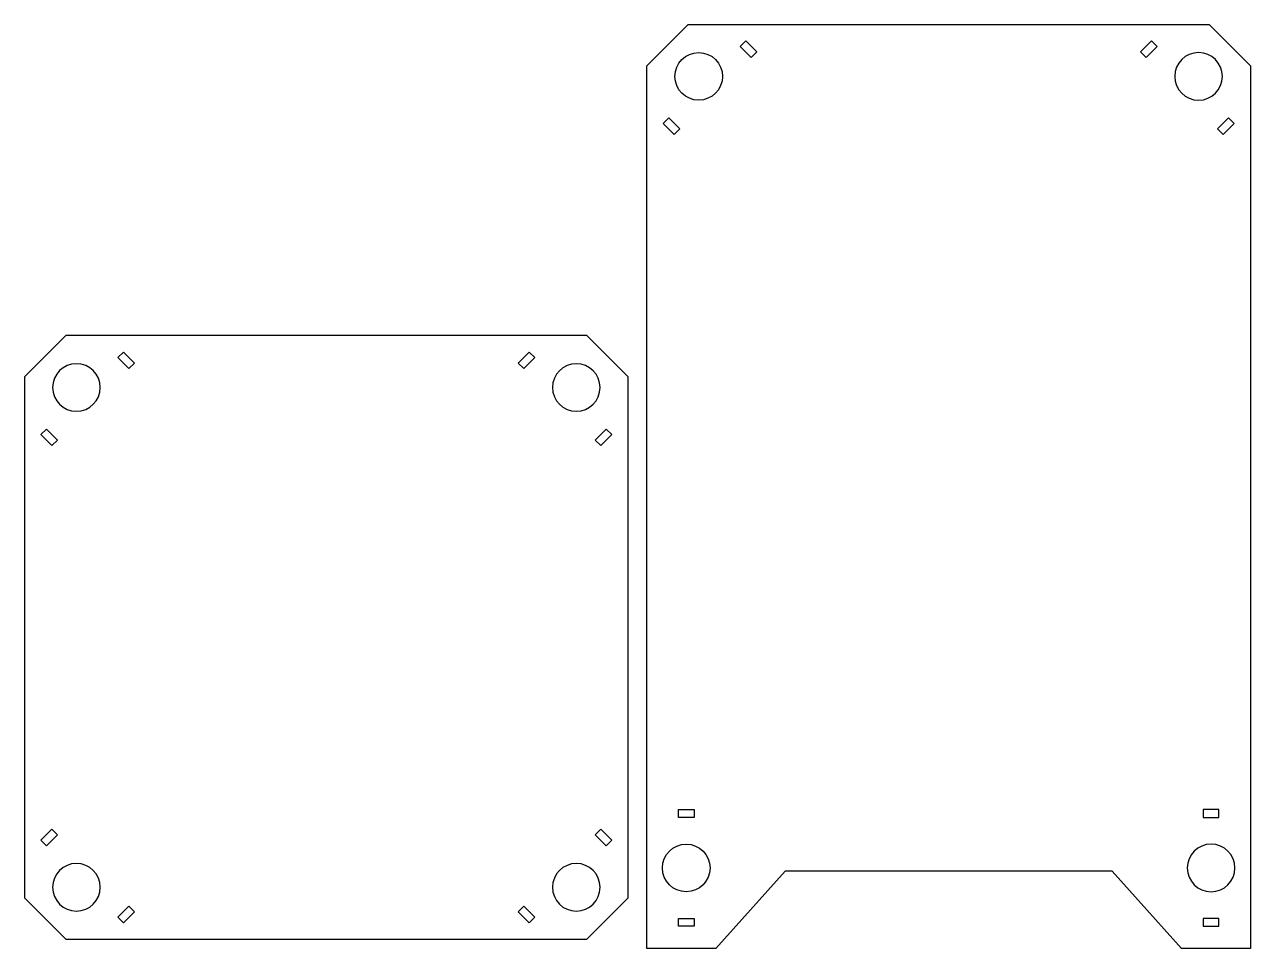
# Model space of a CAD drawing. Extents: x 238 to 553, y 0 to 238.
import ezdxf

# ---------------------------------------------------------------- set-up
doc = ezdxf.new("R2010")
doc.units = 0
doc.layers.get('0').update_dxf_attribs({"linetype": 'CONTINUOUS'})

msp = doc.modelspace()

# ---------------------------------------------------------------- linework, layer by layer
at = {"color": 7}
for points in [[(397.600026, 0.000011), (397.600026, 227.00637), (408.193654, 237.599974), (542.206423, 237.599974), (552.800015, 227.006321), (552.800015, 0.000011), (535.100673, 0.000011), (517.243293, 19.877975), (433.156735, 19.877975), (415.299361, 0.000011), (397.600026, 0.000011), (397.600026, 0.000011)], [(424.442755, 229.142405), (425.856967, 230.556614), (423.028543, 233.385057), (421.614328, 231.970823), (424.442755, 229.142405), (424.442755, 229.142405)], [(525.957268, 229.142405), (524.543056, 230.556614), (527.37148, 233.385057), (528.785695, 231.970823), (525.957268, 229.142405), (525.957268, 229.142405)], [(404.820217, 224.259617), (404.820217, 224.259617)], [(545.579806, 224.259617), (545.579806, 224.259617)], [(404.643764, 209.343405), (406.057979, 210.757638), (403.229549, 213.586057), (401.81534, 212.171848), (404.643764, 209.343405), (404.643764, 209.343405)], [(545.756259, 209.343405), (544.342043, 210.757638), (547.170474, 213.586057), (548.584683, 212.171848), (545.756259, 209.343405), (545.756259, 209.343405)], [(237.6, 12.993853), (248.193604, 2.400249), (382.206147, 2.40003), (392.799751, 12.993658), (392.799983, 147.006195), (382.206355, 157.599799), (248.193799, 157.600019), (237.600195, 147.00639), (237.6, 12.993853), (237.6, 12.993853)], [(265.856764, 150.556268), (264.442531, 149.142059), (261.614112, 151.97049), (263.028322, 153.384699), (265.856764, 150.556268), (265.856764, 150.556268)], [(365.957257, 149.14223), (364.543048, 150.556439), (367.371466, 153.384882), (368.785675, 151.970648), (365.957257, 149.14223), (365.957257, 149.14223)], [(250.940552, 150.379828), (250.940552, 150.379828)], [(385.579792, 144.259442), (385.579792, 144.259442)], [(246.057764, 130.757281), (244.643555, 129.343072), (241.815113, 132.171502), (243.229346, 133.585711), (246.057764, 130.757281), (246.057764, 130.757281)], [(385.756245, 129.34323), (384.34203, 130.757464), (387.17046, 133.585882), (388.584669, 132.171673), (385.756245, 129.34323), (385.756245, 129.34323)], [(405.726821, 33.709577), (405.726821, 35.709577), (409.726821, 35.709577), (409.726821, 33.709577), (405.726821, 33.709577), (405.726821, 33.709577)], [(544.673202, 33.709577), (544.673202, 35.709577), (540.673202, 35.709577), (540.673202, 33.709577), (544.673202, 33.709577), (544.673202, 33.709577)], [(244.643726, 30.656806), (246.057935, 29.242579), (243.229517, 26.41416), (241.815308, 27.82837), (244.643726, 30.656806), (244.643726, 30.656806)], [(384.342182, 29.242759), (385.756397, 30.656971), (388.584834, 27.828547), (387.170606, 26.414331), (384.342182, 29.242759), (384.342182, 29.242759)], [(401.606636, 20.709607), (401.606636, 20.709607)], [(548.793386, 20.709607), (548.793386, 20.709607)], [(244.820166, 15.740607), (244.820166, 15.740607)], [(264.442726, 10.857812), (265.856935, 9.443603), (263.028517, 6.615167), (261.614283, 8.029394), (264.442726, 10.857812), (264.442726, 10.857812)], [(364.543195, 9.443768), (365.957428, 10.857983), (368.785846, 8.029553), (367.371637, 6.615344), (364.543195, 9.443768), (364.543195, 9.443768)], [(379.459394, 9.62022), (379.459394, 9.62022)], [(405.726821, 5.709576), (405.726821, 7.709576), (409.726821, 7.709576), (409.726821, 5.709576), (405.726821, 5.709576), (405.726821, 5.709576)], [(544.673202, 5.709576), (544.673202, 7.709576), (540.673202, 7.709576), (540.673202, 5.709576), (544.673202, 5.709576), (544.673202, 5.709576)]]:
    msp.add_lwpolyline(points, dxfattribs=at)
for points in [[(404.820217, 224.259617), (404.820217, 227.63867), (407.561348, 230.379612), (410.940401, 230.379612)], [(410.940401, 230.379612), (414.319454, 230.379612), (417.060586, 227.63867), (417.060586, 224.259617)], [(539.459621, 230.379612), (536.080568, 230.379612), (533.339437, 227.63867), (533.339437, 224.259617)], [(545.579806, 224.259617), (545.579806, 227.63867), (542.838674, 230.379612), (539.459621, 230.379612)], [(410.940401, 218.139621), (407.561348, 218.139621), (404.820217, 220.880564), (404.820217, 224.259617)], [(417.060586, 224.259617), (417.060586, 220.880564), (414.319454, 218.139621), (410.940401, 218.139621)], [(533.339437, 224.259617), (533.339437, 220.880564), (536.080568, 218.139621), (539.459621, 218.139621)], [(539.459621, 218.139621), (542.838674, 218.139621), (545.579806, 220.880564), (545.579806, 224.259617)], [(250.940552, 150.379828), (247.561499, 150.379828), (244.820557, 147.63869), (244.820557, 144.259637)], [(257.060548, 144.259637), (257.060548, 147.63869), (254.319605, 150.379828), (250.940552, 150.379828)], [(379.459608, 150.379437), (376.080549, 150.379437), (373.339423, 147.638495), (373.339423, 144.259442)], [(385.579792, 144.259442), (385.579792, 147.638495), (382.838667, 150.379437), (379.459608, 150.379437)], [(244.820557, 144.259637), (244.820557, 140.880584), (247.561499, 138.139447), (250.940552, 138.139447)], [(250.940552, 138.139447), (254.319605, 138.139447), (257.060548, 140.880584), (257.060548, 144.259637)], [(373.339423, 144.259442), (373.339423, 140.880389), (376.080549, 138.139447), (379.459608, 138.139447)], [(379.459608, 138.139447), (382.838667, 138.139447), (385.579792, 140.880389), (385.579792, 144.259442)], [(401.606636, 20.709607), (401.606636, 24.088663), (404.347762, 26.829602), (407.726821, 26.829602)], [(407.726821, 26.829602), (411.10588, 26.829602), (413.847005, 24.088663), (413.847005, 20.709607)], [(542.673202, 26.829602), (539.294143, 26.829602), (536.553017, 24.088663), (536.553017, 20.709607)], [(548.793386, 20.709607), (548.793386, 24.088663), (546.052261, 26.829602), (542.673202, 26.829602)], [(250.940357, 21.860596), (247.561304, 21.860597), (244.820166, 19.119662), (244.820166, 15.740607)], [(257.060548, 15.740594), (257.060548, 19.119653), (254.31941, 21.860594), (250.940357, 21.860596)], [(379.459406, 21.86059), (376.080347, 21.860591), (373.339405, 19.119463), (373.339405, 15.740405)], [(385.579395, 15.740405), (385.579395, 19.11946), (382.838459, 21.860588), (379.459406, 21.86059)], [(407.726821, 14.589612), (404.347762, 14.589612), (401.606636, 17.330551), (401.606636, 20.709607)], [(413.847005, 20.709607), (413.847005, 17.330551), (411.10588, 14.589612), (407.726821, 14.589612)], [(536.553017, 20.709607), (536.553017, 17.330551), (539.294143, 14.589612), (542.673202, 14.589612)], [(542.673202, 14.589612), (546.052261, 14.589612), (548.793386, 17.330551), (548.793386, 20.709607)], [(244.820166, 15.740607), (244.820166, 12.361548), (247.561304, 9.620607), (250.940357, 9.620605)], [(250.940357, 9.620605), (254.31941, 9.620603), (257.060548, 12.361538), (257.060548, 15.740594)], [(373.339405, 15.740405), (373.339405, 12.361351), (376.080341, 9.620222), (379.459394, 9.62022)], [(379.459394, 9.62022), (382.838453, 9.620219), (385.579395, 12.361348), (385.579395, 15.740405)]]:
    msp.add_open_spline(points, degree=3, dxfattribs=at)

doc.saveas('drawing.dxf')
